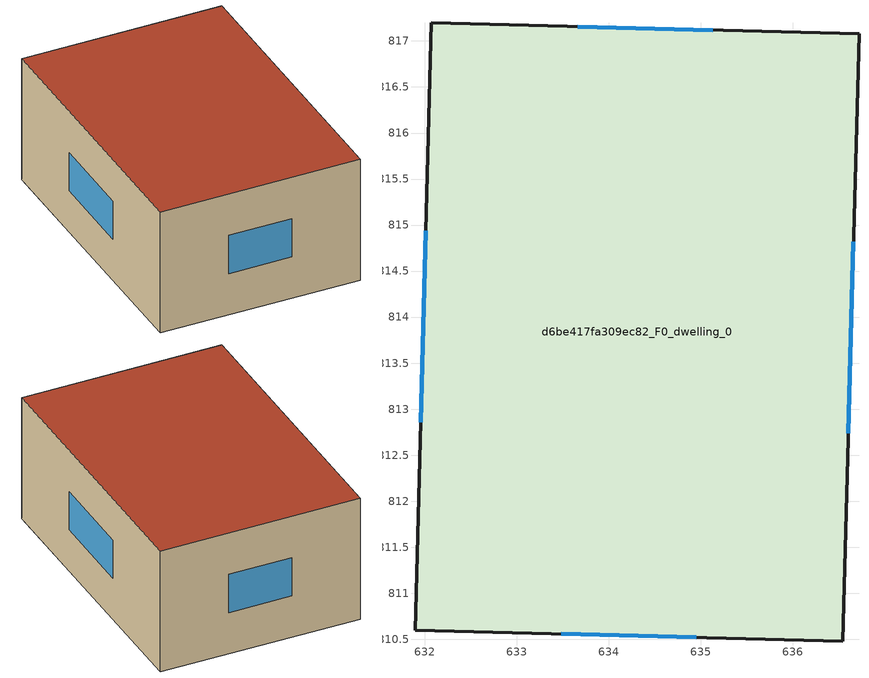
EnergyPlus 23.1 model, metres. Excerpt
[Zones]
d6be417fa309ec82_F0_dwelling_0
 floor ground (EU_floor_Construction): 636.72,817.08 636.54,810.48 631.9,810.6 632.07,817.2 z0
 wall outside (EU_wall_Construction): 632.07,817.2 631.9,810.6 636.54,810.48 636.72,817.08 632.07,817.2 z0:3
 window (EU_Window_Construction): 632.01,814.94 631.96,812.86 / 635.13,817.12 633.66,817.16 / 636.6,812.74 636.66,814.82 / 633.49,810.56 634.95,810.52 z1.03:1.97
 roof outside (EU_roof_Construction): 636.54,810.48 636.72,817.08 632.07,817.2 631.9,810.6 z3
[Building]
EU S2 Campaign: North Axis=0; Terrain=City; Solar Distribution=FullExterior
[Site:Location]
Cape.Town.Intl.AP: Latitude=-33.965; Longitude=18.602; Time Zone=2; Elevation=46
[SizingPeriod:WeatherFileDays]
AnnualSizingPeriod: Begin Month=1; Begin Day of Month=1; End Month=12; End Day of Month=31; Day of Week for Start Day=Monday; Use Weather File Daylight Saving Period=No; Use Weather File Rain and Snow Indicators=No
[MATERIAL]
EU_InternalMass_Material: Roughness=MediumRough; Thickness=0.1; Conductivity=1; Density=1800; Specific Heat=900; Thermal Absorptance=0.9; Solar Absorptance=0.7; Visible Absorptance=0.7
[MATERIAL:NOMASS] Roughness=MediumRough; Thermal Absorptance=0.9; Solar Absorptance=0.7; Visible Absorptance=0.7
Name | Thermal Resistance
EU_wall_NoMass | 0.493876
EU_roof_NoMass | 0.449382
EU_floor_NoMass | 1.25
[WINDOWMATERIAL:SIMPLEGLAZINGSYSTEM]
EU_Window_SimpleGlazing: UFactor=4.4; Solar Heat Gain Coefficient=0.85; Visible Transmittance=0.85
[CONSTRUCTION]
EU_wall_Construction: EU_wall_NoMass
EU_roof_Construction: EU_roof_NoMass
EU_floor_Construction: EU_floor_NoMass
EU_Window_Construction: EU_Window_SimpleGlazing
EU_InternalMass_Construction: EU_InternalMass_Material
[ZONE]
d6be417fa309ec82_F0_dwelling_0: Type=1; Multiplier=1; Ceiling Height=autocalculate; Volume=92.1006; Floor Area=autocalculate; Part of Total Floor Area=Yes
[INTERNALMASS]
d6be417fa309ec82_F0_dwelling_0_EU_InternalMass: Construction=EU_InternalMass_Construction; Zone or ZoneList=d6be417fa309ec82_F0_dwelling_0; Surface Area=30.7003
[OTHEREQUIPMENT]
EU_Step8_InternalGain_d6be417fa309ec82_F0_dwelling_0_f000: Fuel Type=Electricity; Zone or ZoneList or Space or SpaceList=d6be417fa309ec82_F0_dwelling_0; Schedule=EU_Step8_GainSchedule_d6be417fa309ec82_F0_dwelling_0_f000; Design Level Calculation Method=Watts/Area; Power per Zone Floor Area=1; Fraction Latent=0; Fraction Radiant=0; Fraction Lost=0; Carbon Dioxide Generation Rate=0; EndUse Subcategory=EU_Step8_InternalGains
[ZONEVENTILATION:DESIGNFLOWRATE]
EU_ConstantAir_d6be417fa309ec82_F0_dwelling_0: Zone or ZoneList or Space or SpaceList=d6be417fa309ec82_F0_dwelling_0; Schedule=EU_AlwaysOn; Design Flow Rate Calculation Method=AirChanges/Hour; Air Changes per Hour=0.64; Ventilation Type=Natural; Fan Pressure Rise=0; Fan Total Efficiency=1; Constant Term Coefficient=1; Temperature Term Coefficient=0; Velocity Term Coefficient=0; Velocity Squared Term Coefficient=0; Minimum Indoor Temperature=-100; Maximum Indoor Temperature=100; Delta Temperature=-100; Minimum Outdoor Temperature=-100; Maximum Outdoor Temperature=100; Maximum Wind Speed=40
[HVACTEMPLATE:THERMOSTAT]
EU_HeatOnly_d6be417fa309ec82_F0_dwelling_0: Constant Heating Setpoint=20; Constant Cooling Setpoint=50
[HVACTEMPLATE:ZONE:IDEALLOADSAIRSYSTEM]
d6be417fa309ec82_F0_dwelling_0: Template Thermostat=EU_HeatOnly_d6be417fa309ec82_F0_dwelling_0; System Availability Schedule=EU_AlwaysOn; Maximum Heating Supply Air Temperature=50; Minimum Cooling Supply Air Temperature=13; Maximum Heating Supply Air Humidity Ratio=0.0156; Minimum Cooling Supply Air Humidity Ratio=0.0077; Heating Limit=NoLimit; Cooling Limit=NoLimit; Heating Availability Schedule=EU_AlwaysOn; Cooling Availability Schedule=EU_CoolingOff; Dehumidification Control Type=ConstantSensibleHeatRatio; Cooling Sensible Heat Ratio=0.7; Dehumidification Setpoint=60; Humidification Control Type=None; Humidification Setpoint=30; Outdoor Air Method=None; Outdoor Air Flow Rate per Person=0.00944; Outdoor Air Flow Rate per Zone Floor Area=0; Outdoor Air Flow Rate per Zone=0; Demand Controlled Ventilation Type=None; Outdoor Air Economizer Type=NoEconomizer; Heat Recovery Type=None; Sensible Heat Recovery Effectiveness=0.7; Latent Heat Recovery Effectiveness=0.65
[SIZING:ZONE]
d6be417fa309ec82_F0_dwelling_0: Zone Cooling Design Supply Air Temperature Input Method=SupplyAirTemperature; Zone Cooling Design Supply Air Temperature=13; Zone Heating Design Supply Air Temperature Input Method=SupplyAirTemperature; Zone Heating Design Supply Air Temperature=50; Zone Cooling Design Supply Air Humidity Ratio=0.008; Zone Heating Design Supply Air Humidity Ratio=0.008; Cooling Design Air Flow Method=DesignDay; Cooling Design Air Flow Rate=0; Cooling Minimum Air Flow per Zone Floor Area=0.000762; Cooling Minimum Air Flow=0; Cooling Minimum Air Flow Fraction=0.2; Heating Design Air Flow Method=DesignDay; Heating Design Air Flow Rate=0; Heating Maximum Air Flow per Zone Floor Area=0.002032; Heating Maximum Air Flow=0.141576; Heating Maximum Air Flow Fraction=0.3; Account for Dedicated Outdoor Air System=No; Dedicated Outdoor Air System Control Strategy=NeutralSupplyAir; Dedicated Outdoor Air Low Setpoint Temperature for Design=autosize; Dedicated Outdoor Air High Setpoint Temperature for Design=autosize; Zone Load Sizing Method=Sensible Load Only No Latent Load; Zone Latent Cooling Design Supply Air Humidity Ratio Input Method=HumidityRatioDifference; Zone Cooling Design Supply Air Humidity Ratio Difference=0.005; Zone Latent Heating Design Supply Air Humidity Ratio Input Method=HumidityRatioDifference; Zone Humidification Design Supply Air Humidity Ratio Difference=0.005
[SCHEDULE:CONSTANT]
Name | Hourly Value
EU_AlwaysOn | 1
EU_CoolingOff | 0
[SCHEDULE:FILE]
EU_Step8_GainSchedule_d6be417fa309ec82_F0_dwelling_0_f000: File=../../schedules/d6be417fa309ec82/d6be417fa309ec82_F0_dwelling_0_f000_gain.csv; Column Number=1; Rows to Skip at Top=0; Number of Hours of Data=8760; Column Separator=Comma; Interpolate to Timestep=No; Minutes per Item=60; Adjust Schedule for Daylight Savings=Yes
